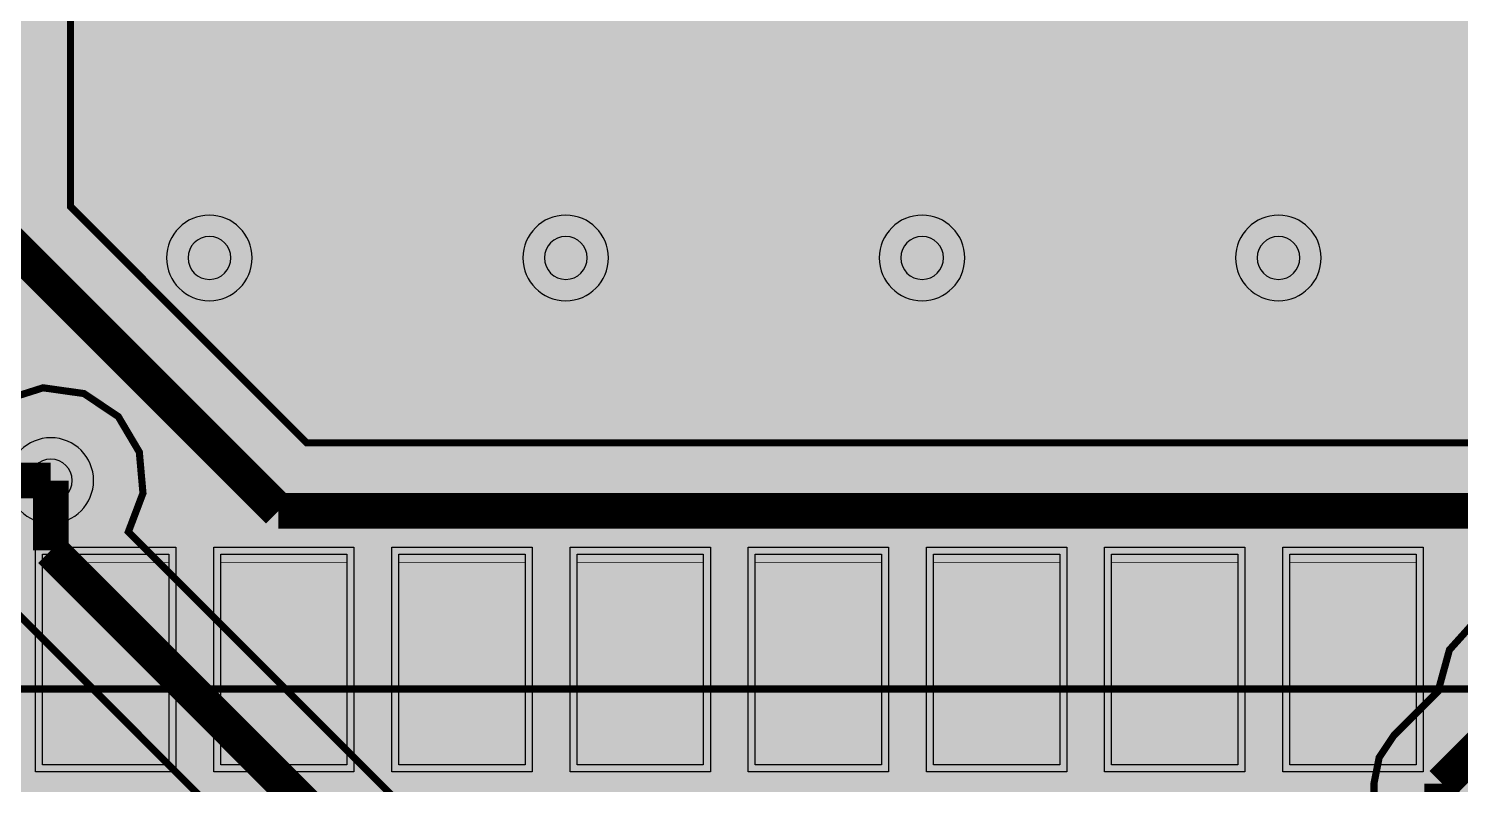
# Model space of a CAD drawing. Header units: millimetres. Extents: x -37.3 to -4.1, y -46.3 to 7.
# Drawn here: x -27.6 to -17.4, y -20.45 to -15.07 of the extents above; entities that cross this region are included whole.
import ezdxf

# ---------------------------------------------------------------- set-up
doc = ezdxf.new("R2010")
doc.units = ezdxf.units.MM
doc.header["$MEASUREMENT"] = 0
for name, color, linetype, true_color in [('Bottom-Layer', 7, 'Continuous', 0x0000ff), ('Component-Shape-Layer', 7, 'Continuous', 0x00cccc), ('Hole-Layer', 7, 'Continuous', 0x222222), ('Multi-Layer', 7, 'Continuous', 0xc0c0c0), ('Pin-Soldering-Layer', 7, 'Continuous', 0xcc9999), ('Top-Layer', 7, 'Continuous', 0xff0000), ('Top-Paste-Mask-Layer', 7, 'Continuous', 0x808080), ('Top-Solder-Mask-Layer', 7, 'Continuous', 0x800080)]:
    doc.layers.add(name, color=color, linetype=linetype, true_color=true_color)

msp = doc.modelspace()

# ---------------------------------------------------------------- hatches: boundary and pattern name
at = {"layer": 'Bottom-Layer'}
for points in [[(-12.201, -44.642), (-15.371, -44.642), (-15.125, -44.428), (-14.965, -44.144), (-14.91, -43.823), (-14.91, -43.223), (-15.005, -42.807), (-15.271, -42.474), (-15.655, -42.289), (-16.081, -42.289), (-16.465, -42.474), (-16.731, -42.807), (-16.826, -43.223), (-16.826, -43.823), (-16.771, -44.144), (-16.611, -44.428), (-16.366, -44.642), (-24.02, -44.642), (-23.775, -44.428), (-23.615, -44.144), (-23.56, -43.823), (-23.56, -43.223), (-23.655, -42.807), (-23.921, -42.474), (-24.305, -42.289), (-24.731, -42.289), (-25.115, -42.474), (-25.381, -42.807), (-25.476, -43.223), (-25.476, -43.823), (-25.421, -44.144), (-25.261, -44.428), (-25.016, -44.642), (-30.652, -44.642), (-30.373, -44.275), (-30.232, -43.837), (-30.246, -43.376), (-30.414, -42.946), (-30.715, -42.598), (-31.116, -42.37), (-30.847, -42.026), (-30.724, -41.607), (-30.765, -41.173), (-30.964, -40.784), (-31.293, -40.497), (-31.02, -40.276), (-30.825, -39.982), (-26.167, -39.982), (-25.186, -40.963), (-25.029, -41.068), (-24.843, -41.105), (-15.207, -41.105), (-14.567, -41.745), (-14.41, -41.85), (-14.224, -41.887), (-11.684, -41.887), (-11.498, -41.85), (-11.341, -41.745), (-8.039, -38.443), (-7.934, -38.286), (-7.897, -38.1), (-7.897, -35.123), (-7.746, -34.858), (-7.729, -34.554), (-7.851, -34.274), (-8.085, -34.078), (-8.382, -34.008), (-8.679, -34.078), (-8.913, -34.274), (-9.035, -34.554), (-9.018, -34.858), (-8.867, -35.123), (-8.867, -37.899), (-11.438, -40.47), (-11.499, -40.322), (-11.593, -40.193), (-11.593, -39.314), (-11.442, -39.049), (-11.425, -38.745), (-11.547, -38.465), (-11.781, -38.269), (-12.078, -38.199), (-12.375, -38.269), (-12.609, -38.465), (-12.73, -38.745), (-12.714, -39.049), (-12.563, -39.314), (-12.563, -40.193), (-12.699, -40.412), (-12.741, -40.666), (-12.683, -40.917), (-14.023, -40.917), (-14.663, -40.277), (-14.82, -40.172), (-15.006, -40.135), (-15.035, -40.135), (-14.979, -39.958), (-14.96, -39.773), (-14.96, -38.873), (-15.05, -38.479), (-15.302, -38.163), (-15.666, -37.988), (-16.07, -37.988), (-16.434, -38.163), (-16.686, -38.479), (-16.776, -38.873), (-16.776, -39.37), (-17.049, -39.182), (-17.378, -39.139), (-17.69, -39.25), (-17.917, -39.491), (-18.01, -39.809), (-17.948, -40.135), (-22.438, -40.135), (-22.376, -39.809), (-22.468, -39.491), (-22.696, -39.25), (-23.008, -39.139), (-23.337, -39.182), (-23.61, -39.37), (-23.61, -38.873), (-23.7, -38.479), (-23.952, -38.163), (-24.316, -37.988), (-24.72, -37.988), (-25.084, -38.163), (-25.336, -38.479), (-25.426, -38.873), (-25.426, -39.351), (-25.623, -39.154), (-25.781, -39.049), (-25.966, -39.012), (-30.825, -39.012), (-31.02, -38.719), (-31.293, -38.497), (-30.964, -38.21), (-30.765, -37.821), (-30.724, -37.387), (-30.847, -36.968), (-31.116, -36.624), (-30.706, -36.389), (-30.402, -36.028), (-30.24, -35.585), (-30.239, -35.113), (-30.4, -34.669), (-30.703, -34.307), (-31.112, -34.071), (-31.577, -33.989), (-32.177, -33.989), (-32.642, -34.071), (-33.051, -34.307), (-33.354, -34.669), (-33.515, -35.113), (-33.514, -35.585), (-33.352, -36.028), (-33.048, -36.389), (-32.638, -36.624), (-32.907, -36.968), (-33.03, -37.387), (-32.989, -37.821), (-32.79, -38.21), (-32.461, -38.497), (-32.767, -38.756), (-32.966, -39.103), (-33.035, -39.497), (-32.966, -39.891), (-32.767, -40.238), (-32.461, -40.497), (-32.79, -40.784), (-32.989, -41.173), (-33.03, -41.607), (-32.907, -42.026), (-32.638, -42.37), (-33.039, -42.598), (-33.34, -42.946), (-33.508, -43.376), (-33.522, -43.837), (-33.381, -44.275), (-33.102, -44.642), (-33.932, -44.642), (-33.932, -0.358), (-6.648, -0.358), (-6.648, -44.642), (-7.808, -44.642), (-7.771, -44.555), (-7.759, -44.461), (-7.759, -42.661), (-7.807, -42.482), (-7.938, -42.351), (-8.117, -42.303), (-9.917, -42.303), (-10.096, -42.351), (-10.227, -42.482), (-10.275, -42.661), (-10.275, -44.461), (-10.263, -44.555), (-10.226, -44.642), (-10.913, -44.642), (-10.564, -44.334), (-10.351, -43.92), (-10.303, -43.457), (-10.427, -43.009), (-10.705, -42.635), (-11.1, -42.389), (-11.557, -42.303), (-12.014, -42.389), (-12.409, -42.635), (-12.687, -43.009), (-12.811, -43.457), (-12.763, -43.92), (-12.55, -44.334)], [(-19.441, -26.788), (-19.28, -26.528), (-19.253, -26.224), (-19.365, -25.94), (-19.592, -25.737), (-19.886, -25.656), (-22.841, -22.701), (-22.747, -22.649), (-22.662, -22.582), (-19.049, -22.582), (-18.863, -22.545), (-18.706, -22.44), (-18.265, -21.999), (-18.135, -21.981), (-18.011, -21.939), (-18.011, -25.406), (-18.162, -25.671), (-18.179, -25.975), (-18.057, -26.255), (-17.823, -26.451), (-17.526, -26.521), (-17.229, -26.451), (-16.995, -26.255), (-16.873, -25.975), (-16.89, -25.671), (-17.041, -25.406), (-17.041, -20.648), (-16.868, -20.475), (-16.573, -20.394), (-16.346, -20.19), (-16.235, -19.907), (-16.262, -19.603), (-16.422, -19.343), (-16.682, -19.183), (-16.986, -19.156), (-17.269, -19.267), (-17.473, -19.494), (-17.554, -19.789), (-17.869, -20.104), (-17.974, -20.261), (-18.011, -20.447), (-18.011, -20.733), (-18.328, -20.674), (-18.636, -20.772), (-18.861, -21.003), (-18.951, -21.313), (-19.25, -21.612), (-22.662, -21.612), (-22.933, -21.459), (-23.244, -21.447), (-23.527, -21.578), (-23.718, -21.824), (-26.889, -18.653), (-26.785, -18.378), (-26.811, -18.085), (-26.961, -17.832), (-27.206, -17.668), (-27.497, -17.627), (-27.778, -17.716), (-27.992, -17.918), (-28.098, -18.192), (-28.075, -18.486), (-27.927, -18.74), (-27.927, -18.786), (-27.89, -18.972), (-27.785, -19.129), (-20.572, -26.342), (-20.492, -26.636), (-20.288, -26.863), (-20.004, -26.975), (-19.7, -26.948)]]:
    msp.add_hatch(color=256, dxfattribs=at).paths.add_polyline_path(points)
at = {"layer": 'Pin-Soldering-Layer'}
for points in [[(-26.601, -18.873), (-26.601, -19.773), (-27.501, -19.773), (-27.501, -18.873)], [(-26.601, -18.873), (-26.601, -19.773), (-27.501, -19.773), (-27.501, -18.873)], [(-25.331, -18.873), (-25.331, -19.773), (-26.231, -19.773), (-26.231, -18.873)], [(-25.331, -18.873), (-25.331, -19.773), (-26.231, -19.773), (-26.231, -18.873)], [(-24.061, -18.873), (-24.061, -19.773), (-24.961, -19.773), (-24.961, -18.873)], [(-24.061, -18.873), (-24.061, -19.773), (-24.961, -19.773), (-24.961, -18.873)], [(-22.791, -18.873), (-22.791, -19.773), (-23.691, -19.773), (-23.691, -18.873)], [(-22.791, -18.873), (-22.791, -19.773), (-23.691, -19.773), (-23.691, -18.873)], [(-21.521, -18.873), (-21.521, -19.773), (-22.421, -19.773), (-22.421, -18.873)], [(-21.521, -18.873), (-21.521, -19.773), (-22.421, -19.773), (-22.421, -18.873)], [(-20.251, -18.873), (-20.251, -19.773), (-21.151, -19.773), (-21.151, -18.873)], [(-20.251, -18.873), (-20.251, -19.773), (-21.151, -19.773), (-21.151, -18.873)], [(-18.981, -18.873), (-18.981, -19.773), (-19.881, -19.773), (-19.881, -18.873)], [(-18.981, -18.873), (-18.981, -19.773), (-19.881, -19.773), (-19.881, -18.873)], [(-17.711, -18.873), (-17.711, -19.773), (-18.611, -19.773), (-18.611, -18.873)], [(-17.711, -18.873), (-17.711, -19.773), (-18.611, -19.773), (-18.611, -18.873)]]:
    msp.add_hatch(color=256, dxfattribs=at).paths.add_polyline_path(points)
at = {"layer": 'Top-Layer'}
for points in [[(-6.648, -0.358), (-6.648, -2.459), (-6.777, -2.344), (-6.944, -2.303), (-8.804, -2.303), (-8.983, -2.351), (-9.114, -2.482), (-9.162, -2.661), (-9.162, -3.891), (-9.114, -4.07), (-8.983, -4.201), (-8.804, -4.249), (-6.944, -4.249), (-6.777, -4.208), (-6.648, -4.093), (-6.648, -6.829), (-6.777, -6.714), (-6.944, -6.673), (-8.161, -6.673), (-8.964, -5.87), (-8.964, -5.346), (-9.001, -5.16), (-9.106, -5.003), (-9.598, -4.511), (-9.755, -4.406), (-9.941, -4.369), (-10.208, -4.369), (-10.208, -3.863), (-10.221, -3.767), (-10.259, -3.678), (-10.221, -3.589), (-10.208, -3.493), (-10.208, -2.593), (-10.221, -2.497), (-10.259, -2.408), (-10.221, -2.319), (-10.208, -2.223), (-10.208, -1.323), (-10.256, -1.144), (-10.387, -1.013), (-10.566, -0.965), (-12.066, -0.965), (-12.245, -1.013), (-12.376, -1.144), (-12.424, -1.323), (-12.424, -2.223), (-12.411, -2.319), (-12.373, -2.408), (-12.411, -2.497), (-12.424, -2.593), (-12.424, -3.493), (-12.411, -3.589), (-12.373, -3.678), (-12.411, -3.767), (-12.424, -3.863), (-12.424, -4.763), (-12.411, -4.859), (-12.373, -4.948), (-12.411, -5.037), (-12.424, -5.133), (-12.424, -6.033), (-12.411, -6.129), (-12.373, -6.218), (-12.406, -6.29), (-12.422, -6.368), (-12.822, -6.368), (-13.008, -6.405), (-13.165, -6.51), (-13.358, -6.703), (-13.653, -6.784), (-13.88, -6.988), (-13.991, -7.272), (-13.964, -7.575), (-13.804, -7.835), (-13.544, -7.995), (-13.241, -8.022), (-12.957, -7.911), (-12.753, -7.684), (-12.672, -7.389), (-12.621, -7.338), (-12.422, -7.338), (-12.406, -7.416), (-12.373, -7.488), (-12.411, -7.577), (-12.424, -7.673), (-12.424, -8.573), (-12.411, -8.669), (-12.373, -8.758), (-12.411, -8.847), (-12.424, -8.943), (-12.424, -9.843), (-12.411, -9.939), (-12.373, -10.028), (-12.411, -10.117), (-12.424, -10.213), (-12.424, -11.113), (-12.411, -11.209), (-12.373, -11.298), (-12.411, -11.387), (-12.424, -11.483), (-12.424, -12.383), (-12.411, -12.479), (-12.373, -12.568), (-12.411, -12.657), (-12.424, -12.753), (-12.424, -13.653), (-12.411, -13.749), (-12.373, -13.838), (-12.411, -13.927), (-12.424, -14.023), (-12.424, -14.923), (-12.411, -15.019), (-12.373, -15.108), (-12.411, -15.197), (-12.424, -15.293), (-12.424, -16.193), (-12.411, -16.289), (-12.373, -16.378), (-12.411, -16.467), (-12.424, -16.563), (-12.424, -17.463), (-12.411, -17.559), (-12.373, -17.648), (-12.411, -17.737), (-12.424, -17.833), (-12.424, -18.028), (-12.47, -18.021), (-12.515, -18.019), (-25.618, -18.019), (-27.302, -16.335), (-27.302, -7.557), (-27.339, -7.372), (-27.444, -7.214), (-27.607, -7.051), (-27.655, -7.009), (-27.708, -6.974), (-27.708, -6.403), (-27.721, -6.307), (-27.759, -6.218), (-27.721, -6.129), (-27.708, -6.033), (-27.708, -5.133), (-27.721, -5.037), (-27.759, -4.948), (-27.721, -4.859), (-27.708, -4.763), (-27.708, -3.863), (-27.721, -3.767), (-27.759, -3.678), (-27.721, -3.589), (-27.708, -3.493), (-27.708, -2.593), (-27.721, -2.497), (-27.759, -2.408), (-27.721, -2.319), (-27.708, -2.223), (-27.708, -1.323), (-27.756, -1.144), (-27.887, -1.013), (-28.066, -0.965), (-29.566, -0.965), (-29.745, -1.013), (-29.876, -1.144), (-29.924, -1.323), (-29.924, -2.223), (-29.911, -2.319), (-29.873, -2.408), (-29.906, -2.48), (-29.923, -2.558), (-32.634, -2.558), (-32.82, -2.595), (-32.977, -2.7), (-33.301, -3.024), (-33.345, -3.074), (-33.381, -3.13), (-33.619, -3.242), (-33.716, -3.487), (-33.716, -4.387), (-33.64, -4.608), (-33.443, -4.735), (-33.443, -4.917), (-33.64, -5.044), (-33.716, -5.265), (-33.716, -6.165), (-33.668, -6.344), (-33.537, -6.475), (-33.358, -6.523), (-32.836, -6.523), (-31.792, -7.567), (-31.792, -19.148), (-32.855, -20.211), (-32.96, -20.368), (-32.997, -20.554), (-32.997, -26.986), (-32.96, -27.172), (-32.855, -27.329), (-31.798, -28.386), (-31.878, -28.503), (-31.906, -28.642), (-31.906, -29.799), (-31.859, -29.977), (-31.729, -30.108), (-31.551, -30.157), (-31.147, -30.561), (-31.453, -30.561), (-31.632, -30.609), (-31.763, -30.74), (-31.811, -30.919), (-31.811, -31.819), (-31.763, -31.998), (-31.632, -32.129), (-31.453, -32.177), (-30.653, -32.177), (-30.482, -32.134), (-30.353, -32.015), (-30.26, -32.111), (-30.138, -32.167), (-30.138, -32.603), (-30.26, -32.659), (-30.353, -32.755), (-30.482, -32.636), (-30.653, -32.593), (-31.453, -32.593), (-31.632, -32.641), (-31.763, -32.772), (-31.811, -32.951), (-31.811, -33.851), (-31.804, -33.921), (-31.784, -33.989), (-32.177, -33.989), (-32.642, -34.071), (-33.051, -34.307), (-33.354, -34.669), (-33.515, -35.113), (-33.514, -35.585), (-33.352, -36.028), (-33.048, -36.389), (-32.638, -36.624), (-32.907, -36.968), (-33.03, -37.387), (-32.989, -37.821), (-32.79, -38.21), (-32.461, -38.497), (-32.816, -38.819), (-33.01, -39.257), (-33.01, -39.737), (-32.816, -40.175), (-32.461, -40.497), (-32.743, -40.728), (-32.939, -41.035), (-33.03, -41.388), (-33.007, -41.752), (-32.872, -42.09), (-32.638, -42.37), (-33.039, -42.598), (-33.34, -42.946), (-33.508, -43.376), (-33.522, -43.837), (-33.381, -44.275), (-33.102, -44.642), (-33.932, -44.642), (-33.932, -0.358)], [(-26.601, -20.313), (-27.501, -20.313), (-27.501, -18.813), (-26.601, -18.813)], [(-25.331, -20.313), (-26.231, -20.313), (-26.231, -18.813), (-25.331, -18.813)], [(-24.061, -20.313), (-24.961, -20.313), (-24.961, -18.813), (-24.061, -18.813)], [(-22.791, -20.313), (-23.691, -20.313), (-23.691, -18.813), (-22.791, -18.813)], [(-21.521, -20.313), (-22.421, -20.313), (-22.421, -18.813), (-21.521, -18.813)], [(-20.251, -20.313), (-21.151, -20.313), (-21.151, -18.813), (-20.251, -18.813)], [(-18.981, -20.313), (-19.881, -20.313), (-19.881, -18.813), (-18.981, -18.813)], [(-17.711, -20.313), (-18.611, -20.313), (-18.611, -18.813), (-17.711, -18.813)]]:
    msp.add_hatch(color=256, dxfattribs=at).paths.add_polyline_path(points)
at = {"layer": 'Top-Paste-Mask-Layer'}
for points in [[(-26.601, -20.313), (-27.501, -20.313), (-27.501, -18.813), (-26.601, -18.813)], [(-25.331, -20.313), (-26.231, -20.313), (-26.231, -18.813), (-25.331, -18.813)], [(-24.061, -20.313), (-24.961, -20.313), (-24.961, -18.813), (-24.061, -18.813)], [(-22.791, -20.313), (-23.691, -20.313), (-23.691, -18.813), (-22.791, -18.813)], [(-21.521, -20.313), (-22.421, -20.313), (-22.421, -18.813), (-21.521, -18.813)], [(-20.251, -20.313), (-21.151, -20.313), (-21.151, -18.813), (-20.251, -18.813)], [(-18.981, -20.313), (-19.881, -20.313), (-19.881, -18.813), (-18.981, -18.813)], [(-17.711, -20.313), (-18.611, -20.313), (-18.611, -18.813), (-17.711, -18.813)]]:
    msp.add_hatch(color=256, dxfattribs=at).paths.add_polyline_path(points)
at = {"layer": 'Top-Solder-Mask-Layer'}
for points in [[(-26.551, -20.363), (-27.551, -20.363), (-27.551, -18.763), (-26.551, -18.763)], [(-25.281, -20.363), (-26.281, -20.363), (-26.281, -18.763), (-25.281, -18.763)], [(-24.011, -20.363), (-25.011, -20.363), (-25.011, -18.763), (-24.011, -18.763)], [(-22.741, -20.363), (-23.741, -20.363), (-23.741, -18.763), (-22.741, -18.763)], [(-21.471, -20.363), (-22.471, -20.363), (-22.471, -18.763), (-21.471, -18.763)], [(-20.201, -20.363), (-21.201, -20.363), (-21.201, -18.763), (-20.201, -18.763)], [(-18.931, -20.363), (-19.931, -20.363), (-19.931, -18.763), (-18.931, -18.763)], [(-17.661, -20.363), (-18.661, -20.363), (-18.661, -18.763), (-17.661, -18.763)]]:
    msp.add_hatch(color=256, dxfattribs=at).paths.add_polyline_path(points)

# ---------------------------------------------------------------- linework, layer by layer
at = {"layer": 'Bottom-Layer'}
for points, const_width in [([(-17.269, -19.267), (-17.473, -19.494), (-17.554, -19.789), (-17.869, -20.104), (-17.974, -20.261), (-18.011, -20.447), (-18.011, -20.733), (-18.328, -20.674), (-18.636, -20.772), (-18.861, -21.003), (-18.951, -21.313), (-19.25, -21.612), (-22.662, -21.612), (-22.933, -21.459), (-23.244, -21.447), (-23.527, -21.578), (-23.718, -21.824), (-26.889, -18.653), (-26.785, -18.378), (-26.811, -18.085), (-26.961, -17.832), (-27.206, -17.668), (-27.497, -17.627), (-27.778, -17.716)], 0.0508), ([(-27.442, -18.786), (-27.442, -18.288)], 0.254), ([(-19.909, -26.319), (-27.442, -18.786)], 0.254), ([(-27.785, -19.129), (-20.572, -26.342)], 0.0508), ([(-17.526, -20.447), (-16.891, -19.812)], 0.254), ([(-17.526, -25.858), (-17.526, -20.447)], 0.254)]:
    msp.add_lwpolyline(points, dxfattribs=dict(at, const_width=const_width))
at = {"layer": 'Component-Shape-Layer', "const_width": 0.0508}
msp.add_lwpolyline([(-29.066, -19.773), (-29.066, 5.727), (-11.066, 5.727), (-11.066, -19.773)], close=True, dxfattribs=at)
msp.add_lwpolyline([(-29.066, -19.773), (-29.066, 5.727), (-11.066, 5.727), (-11.066, -19.773)], close=True, dxfattribs=at)
at = {"layer": 'Hole-Layer'}
for points in [[(-26.464, -16.702, 1), (-26.159, -16.702, 1)], [(-23.924, -16.702, 1), (-23.619, -16.702, 1)], [(-21.384, -16.702, 1), (-21.079, -16.702, 1)], [(-18.844, -16.702, 1), (-18.539, -16.702, 1)], [(-27.595, -18.288, 1), (-27.29, -18.288, 1)]]:
    msp.add_lwpolyline(points, format="xyb", close=True, dxfattribs=at)
at = {"layer": 'Multi-Layer'}
for points in [[(-26.617, -16.702, 1), (-26.007, -16.702), (-26.007, -16.702, 1), (-26.617, -16.702)], [(-24.077, -16.702, 1), (-23.467, -16.702), (-23.467, -16.702, 1), (-24.077, -16.702)], [(-21.537, -16.702, 1), (-20.927, -16.702), (-20.927, -16.702, 1), (-21.537, -16.702)], [(-18.997, -16.702, 1), (-18.387, -16.702), (-18.387, -16.702, 1), (-18.997, -16.702)], [(-27.747, -18.288, 1), (-27.137, -18.288), (-27.137, -18.288, 1), (-27.747, -18.288)]]:
    msp.add_lwpolyline(points, format="xyb", dxfattribs=at)
at = {"layer": 'Pin-Soldering-Layer', "const_width": 0.00508}
for points in [[(-26.601, -18.873), (-26.601, -19.773), (-27.501, -19.773), (-27.501, -18.873)], [(-26.601, -18.873), (-26.601, -19.773), (-27.501, -19.773), (-27.501, -18.873)], [(-25.331, -18.873), (-25.331, -19.773), (-26.231, -19.773), (-26.231, -18.873)], [(-25.331, -18.873), (-25.331, -19.773), (-26.231, -19.773), (-26.231, -18.873)], [(-24.061, -18.873), (-24.061, -19.773), (-24.961, -19.773), (-24.961, -18.873)], [(-24.061, -18.873), (-24.061, -19.773), (-24.961, -19.773), (-24.961, -18.873)], [(-22.791, -18.873), (-22.791, -19.773), (-23.691, -19.773), (-23.691, -18.873)], [(-22.791, -18.873), (-22.791, -19.773), (-23.691, -19.773), (-23.691, -18.873)], [(-21.521, -18.873), (-21.521, -19.773), (-22.421, -19.773), (-22.421, -18.873)], [(-21.521, -18.873), (-21.521, -19.773), (-22.421, -19.773), (-22.421, -18.873)], [(-20.251, -18.873), (-20.251, -19.773), (-21.151, -19.773), (-21.151, -18.873)], [(-20.251, -18.873), (-20.251, -19.773), (-21.151, -19.773), (-21.151, -18.873)], [(-18.981, -18.873), (-18.981, -19.773), (-19.881, -19.773), (-19.881, -18.873)], [(-18.981, -18.873), (-18.981, -19.773), (-19.881, -19.773), (-19.881, -18.873)], [(-17.711, -18.873), (-17.711, -19.773), (-18.611, -19.773), (-18.611, -18.873)], [(-17.711, -18.873), (-17.711, -19.773), (-18.611, -19.773), (-18.611, -18.873)]]:
    msp.add_lwpolyline(points, close=True, dxfattribs=at)
at = {"layer": 'Top-Layer'}
for points, const_width in [([(-12.411, -15.019), (-12.373, -15.108), (-12.411, -15.197), (-12.424, -15.293), (-12.424, -16.193), (-12.411, -16.289), (-12.373, -16.378), (-12.411, -16.467), (-12.424, -16.563), (-12.424, -17.463), (-12.411, -17.559), (-12.373, -17.648), (-12.411, -17.737), (-12.424, -17.833), (-12.424, -18.028), (-12.47, -18.021), (-12.515, -18.019), (-25.618, -18.019), (-27.302, -16.335), (-27.302, -7.557)], 0.0508), ([(-27.787, -16.536), (-25.819, -18.504)], 0.254), ([(-27.442, -18.288), (-28.811, -18.288)], 0.254), ([(-25.819, -18.504), (-12.515, -18.504)], 0.254)]:
    msp.add_lwpolyline(points, dxfattribs=dict(at, const_width=const_width))
for points in [[(-26.601, -20.313), (-27.501, -20.313), (-27.501, -18.813), (-26.601, -18.813)], [(-25.331, -20.313), (-26.231, -20.313), (-26.231, -18.813), (-25.331, -18.813)], [(-24.061, -20.313), (-24.961, -20.313), (-24.961, -18.813), (-24.061, -18.813)], [(-22.791, -20.313), (-23.691, -20.313), (-23.691, -18.813), (-22.791, -18.813)], [(-21.521, -20.313), (-22.421, -20.313), (-22.421, -18.813), (-21.521, -18.813)], [(-20.251, -20.313), (-21.151, -20.313), (-21.151, -18.813), (-20.251, -18.813)], [(-18.981, -20.313), (-19.881, -20.313), (-19.881, -18.813), (-18.981, -18.813)], [(-17.711, -20.313), (-18.611, -20.313), (-18.611, -18.813), (-17.711, -18.813)]]:
    msp.add_lwpolyline(points, close=True, dxfattribs=at)
at = {"layer": 'Top-Paste-Mask-Layer'}
for points in [[(-26.601, -20.313), (-27.501, -20.313), (-27.501, -18.813), (-26.601, -18.813)], [(-25.331, -20.313), (-26.231, -20.313), (-26.231, -18.813), (-25.331, -18.813)], [(-24.061, -20.313), (-24.961, -20.313), (-24.961, -18.813), (-24.061, -18.813)], [(-22.791, -20.313), (-23.691, -20.313), (-23.691, -18.813), (-22.791, -18.813)], [(-21.521, -20.313), (-22.421, -20.313), (-22.421, -18.813), (-21.521, -18.813)], [(-20.251, -20.313), (-21.151, -20.313), (-21.151, -18.813), (-20.251, -18.813)], [(-18.981, -20.313), (-19.881, -20.313), (-19.881, -18.813), (-18.981, -18.813)], [(-17.711, -20.313), (-18.611, -20.313), (-18.611, -18.813), (-17.711, -18.813)]]:
    msp.add_lwpolyline(points, close=True, dxfattribs=at)
at = {"layer": 'Top-Solder-Mask-Layer'}
for points in [[(-26.551, -20.363), (-27.551, -20.363), (-27.551, -18.763), (-26.551, -18.763)], [(-25.281, -20.363), (-26.281, -20.363), (-26.281, -18.763), (-25.281, -18.763)], [(-24.011, -20.363), (-25.011, -20.363), (-25.011, -18.763), (-24.011, -18.763)], [(-22.741, -20.363), (-23.741, -20.363), (-23.741, -18.763), (-22.741, -18.763)], [(-21.471, -20.363), (-22.471, -20.363), (-22.471, -18.763), (-21.471, -18.763)], [(-20.201, -20.363), (-21.201, -20.363), (-21.201, -18.763), (-20.201, -18.763)], [(-18.931, -20.363), (-19.931, -20.363), (-19.931, -18.763), (-18.931, -18.763)], [(-17.661, -20.363), (-18.661, -20.363), (-18.661, -18.763), (-17.661, -18.763)]]:
    msp.add_lwpolyline(points, close=True, dxfattribs=at)

doc.saveas('drawing.dxf')
